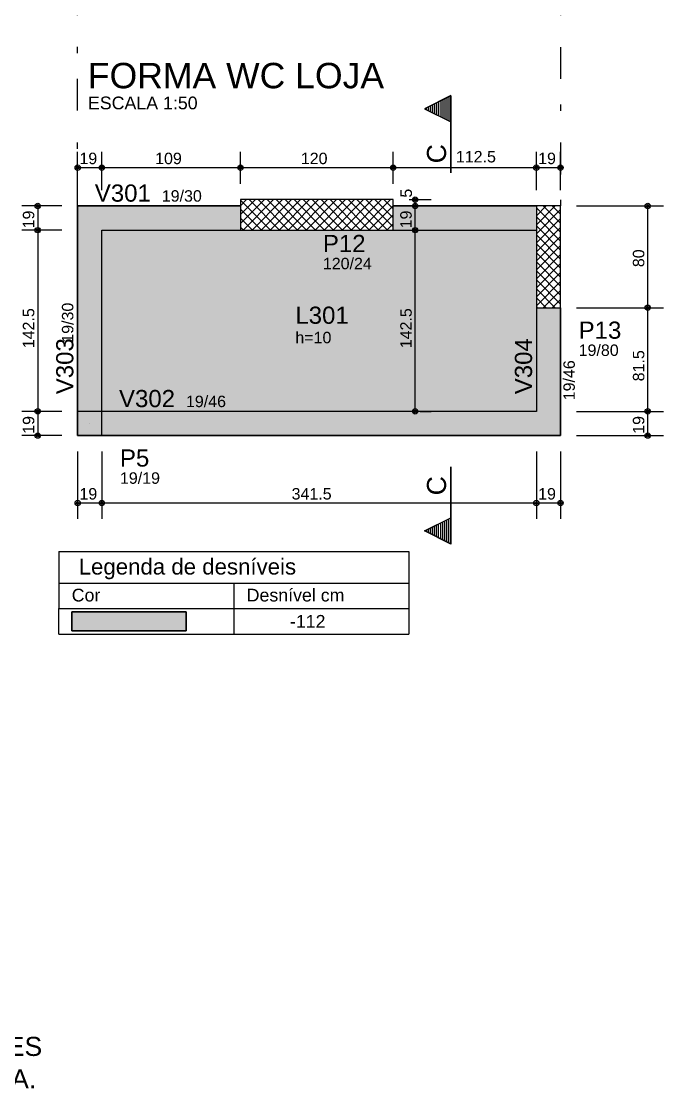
# Model space of a CAD drawing. Extents: x 0 to 119, y 0 to 84.
# Drawn here: x 34.27 to 44.37, y 17.05 to 33.82 of the extents above; entities that cross this region are included whole.
import ezdxf

# ---------------------------------------------------------------- set-up
doc = ezdxf.new("R2010")
doc.units = 0
doc.header["$MEASUREMENT"] = 0
doc.linetypes.add('ESTILO_TQS_0003', pattern=[1.5, 0.5, -0.4, 0.1, -0.5])
for name, color, linetype in [('1', 3, 'CONTINUOUS'), ('15', 12, 'CONTINUOUS'), ('23', 100, 'CONTINUOUS'), ('24', 7, 'CONTINUOUS'), ('27', 250, 'CONTINUOUS'), ('3', 7, 'CONTINUOUS'), ('32', 250, 'CONTINUOUS'), ('36', 7, 'CONTINUOUS'), ('37', 7, 'CONTINUOUS'), ('38', 7, 'CONTINUOUS'), ('62', 7, 'CONTINUOUS')]:
    doc.layers.add(name, color=color, linetype=linetype)
doc.styles.add('TQS_ARIAL', font='arial.ttf')

msp = doc.modelspace()

# ---------------------------------------------------------------- linework, layer by layer
at = {"layer": '1', "color": 3, "linetype": 'Continuous'}
for p, q in [((38.91555, 30.78276), (38.91555, 30.78276)), ((42.55555, 30.12276), (42.55555, 30.12276)), ((35.34555, 27.50276), (35.34555, 27.50276))]:
    msp.add_line(p, q, dxfattribs=at)
for points in [[(41.019642, 32.656025), (40.610452, 32.45143), (41.019642, 32.246834), (41.019642, 32.656025)], [(41.019642, 25.610332), (40.610452, 25.814926), (41.019642, 26.019522), (41.019642, 25.610332)]]:
    msp.add_lwpolyline(points, dxfattribs=at)
at = {"layer": '23', "color": 100, "linetype": 'Continuous'}
for points in [[(35.15555, 30.92276), (37.71555, 30.92276), (37.71555, 30.54276), (40.11555, 30.54276), (40.11555, 30.92276), (42.36555, 30.92276), (42.36555, 30.54276), (42.36555, 29.32276), (42.74555, 29.32276), (42.74555, 27.31276), (35.15555, 27.31276), (35.15555, 30.92276)], [(35.062263, 24.542477), (36.862263, 24.542477), (36.862263, 24.242477), (35.062263, 24.242477), (35.062263, 24.542477)]]:
    msp.add_lwpolyline(points, dxfattribs=at)
for points in [[(35.15555, 27.31276), (35.15555, 30.92276), (37.71555, 30.92276)], [(35.15555, 27.31276), (37.71555, 30.92276), (37.71555, 30.54276)], [(42.36555, 30.92276), (42.36555, 29.32276), (40.11555, 30.54276)], [(42.36555, 30.92276), (40.11555, 30.54276), (40.11555, 30.92276)], [(42.36555, 30.92276), (42.36555, 30.54276), (42.36555, 29.32276)], [(42.74555, 27.31276), (35.15555, 27.31276), (37.71555, 30.54276)], [(42.74555, 27.31276), (37.71555, 30.54276), (40.11555, 30.54276)], [(42.74555, 27.31276), (40.11555, 30.54276), (42.36555, 29.32276)], [(42.74555, 27.31276), (42.36555, 29.32276), (42.74555, 29.32276)], [(35.062263, 24.542477), (36.862263, 24.542477), (36.862263, 24.242477)], [(35.062263, 24.542477), (36.862263, 24.242477), (35.062263, 24.242477)], [(35.062263, 24.542477), (35.062263, 24.242477), (35.062263, 24.542477)]]:
    msp.add_solid(points, dxfattribs=at)
at = {"layer": '24', "color": 7, "linetype": 'Continuous'}
for p, q in [((41.021381, 32.658846), (40.606549, 32.45143)), ((41.019643, 32.656025), (40.610451, 32.45143)), ((40.82992, 32.561161), (40.82992, 32.341697)), ((40.86183, 32.577116), (40.86183, 32.325742)), ((40.893741, 32.593073), (40.893741, 32.309787)), ((40.925651, 32.609028), (40.925651, 32.293831)), ((40.957561, 32.624983), (40.957561, 32.277876)), ((40.989471, 32.640939), (40.989471, 32.26192)), ((41.019642, 32.656025), (41.019642, 31.442891)), ((41.021381, 31.442891), (41.021381, 32.658846)), ((40.606549, 32.45143), (41.019643, 32.244883)), ((40.610452, 32.45143), (41.019642, 32.246834)), ((40.638459, 32.465434), (40.638459, 32.437427)), ((40.670369, 32.481389), (40.670369, 32.421472)), ((40.70228, 32.497344), (40.70228, 32.405517)), ((40.73419, 32.513298), (40.73419, 32.389562)), ((40.7661, 32.529252), (40.7661, 32.373607)), ((40.798199, 32.545303), (40.798012, 32.357651)), ((41.019642, 25.610331), (41.019642, 26.823465)), ((41.021381, 26.823465), (41.021381, 25.60751)), ((40.606549, 25.814926), (41.019643, 26.021473)), ((40.610452, 25.814926), (41.019642, 26.019522)), ((40.670369, 25.784968), (40.670369, 25.844884)), ((40.70228, 25.769013), (40.70228, 25.860839)), ((40.73419, 25.753058), (40.73419, 25.876794)), ((40.7661, 25.737104), (40.7661, 25.892749)), ((40.798199, 25.721054), (40.798012, 25.908705)), ((40.82992, 25.705195), (40.82992, 25.924659)), ((40.86183, 25.68924), (40.86183, 25.940614)), ((40.893741, 25.673284), (40.893741, 25.95657)), ((40.925651, 25.657329), (40.925651, 25.972525)), ((40.957561, 25.641373), (40.957561, 25.988481)), ((40.989471, 25.625417), (40.989471, 26.004436)), ((41.021381, 25.60751), (40.606549, 25.814926)), ((41.019643, 25.610331), (40.610451, 25.814926)), ((40.638459, 25.800923), (40.638459, 25.82893))]:
    msp.add_line(p, q, dxfattribs=at)
at = {"layer": '27', "color": 250, "linetype": 'Continuous'}
for p, q in [((37.71555, 30.644482), (38.093828, 31.02276)), ((37.71555, 30.785904), (37.952406, 31.02276)), ((37.71555, 30.927325), (37.810985, 31.02276)), ((37.71555, 31.015229), (38.188019, 30.54276)), ((37.71555, 30.873808), (38.046598, 30.54276)), ((37.755249, 30.54276), (38.235249, 31.02276)), ((37.849441, 31.02276), (38.329441, 30.54276)), ((37.89667, 30.54276), (38.37667, 31.02276)), ((37.990862, 31.02276), (38.470862, 30.54276)), ((38.038092, 30.54276), (38.518092, 31.02276)), ((38.132283, 31.02276), (38.612283, 30.54276)), ((38.179513, 30.54276), (38.659513, 31.02276)), ((38.273705, 31.02276), (38.753705, 30.54276)), ((38.320934, 30.54276), (38.800934, 31.02276)), ((38.415126, 31.02276), (38.895126, 30.54276)), ((38.462356, 30.54276), (38.942356, 31.02276)), ((38.556548, 31.02276), (39.036548, 30.54276)), ((38.603777, 30.54276), (39.083777, 31.02276)), ((38.697969, 31.02276), (39.177969, 30.54276)), ((38.745198, 30.54276), (39.225198, 31.02276)), ((38.83939, 31.02276), (39.31939, 30.54276)), ((38.88662, 30.54276), (39.36662, 31.02276)), ((38.980812, 31.02276), (39.460812, 30.54276)), ((39.028041, 30.54276), (39.508041, 31.02276)), ((39.122233, 31.02276), (39.602233, 30.54276)), ((39.169462, 30.54276), (39.649462, 31.02276)), ((39.263654, 31.02276), (39.743654, 30.54276)), ((39.310884, 30.54276), (39.790884, 31.02276)), ((39.405076, 31.02276), (39.885076, 30.54276)), ((39.452305, 30.54276), (39.932305, 31.02276)), ((39.546497, 31.02276), (40.026497, 30.54276)), ((39.593727, 30.54276), (40.073727, 31.02276)), ((39.687918, 31.02276), (40.11555, 30.595128)), ((39.735148, 30.54276), (40.11555, 30.923162)), ((39.82934, 31.02276), (40.11555, 30.736549)), ((39.970761, 31.02276), (40.11555, 30.877971)), ((40.112182, 31.02276), (40.11555, 31.019392)), ((42.36555, 30.627577), (42.660732, 30.92276)), ((42.36555, 30.768999), (42.519311, 30.92276)), ((42.36555, 30.91042), (42.37789, 30.92276)), ((42.36555, 30.890713), (42.74555, 30.510713)), ((42.474924, 30.92276), (42.74555, 30.652134)), ((42.616346, 30.92276), (42.74555, 30.793555)), ((37.71555, 30.732386), (37.905177, 30.54276)), ((39.876569, 30.54276), (40.11555, 30.78174)), ((42.36555, 30.486156), (42.74555, 30.866156)), ((42.36555, 30.749291), (42.74555, 30.369291)), ((42.36555, 30.344735), (42.74555, 30.724735)), ((37.71555, 30.590965), (37.763755, 30.54276)), ((40.017991, 30.54276), (40.11555, 30.640319)), ((42.36555, 30.60787), (42.74555, 30.22787)), ((42.36555, 30.203313), (42.74555, 30.583313)), ((42.36555, 30.466448), (42.74555, 30.086448)), ((42.36555, 30.061892), (42.74555, 30.441892)), ((42.36555, 30.325027), (42.74555, 29.945027)), ((42.36555, 29.920471), (42.74555, 30.300471)), ((42.36555, 30.183606), (42.74555, 29.803606)), ((42.36555, 29.779049), (42.74555, 30.159049)), ((42.36555, 30.042184), (42.74555, 29.662184)), ((42.36555, 29.637628), (42.74555, 30.017628)), ((42.36555, 29.900763), (42.74555, 29.520763)), ((42.36555, 29.496207), (42.74555, 29.876207)), ((42.36555, 29.759342), (42.74555, 29.379342)), ((42.36555, 29.354785), (42.74555, 29.734785)), ((42.36555, 29.61792), (42.660711, 29.32276)), ((42.474946, 29.32276), (42.74555, 29.593364)), ((42.36555, 29.476499), (42.519289, 29.32276)), ((42.616367, 29.32276), (42.74555, 29.451943)), ((42.36555, 29.335078), (42.377868, 29.32276))]:
    msp.add_line(p, q, dxfattribs=at)
at = {"layer": '3', "color": 7, "linetype": 'ESTILO_TQS_0003'}
for p, q in [((42.74555, 45.41988), (42.74555, 30.92276)), ((35.15555, 30.92276), (35.15555, 44.77988))]:
    msp.add_line(p, q, dxfattribs=at)
at = {"layer": '3', "color": 7, "linetype": 'Continuous'}
for p, q in [((34.862263, 25.492477), (34.862263, 24.592477)), ((34.862263, 25.492477), (40.362263, 25.492477)), ((40.362263, 25.492477), (40.362263, 24.992477)), ((34.862263, 24.992477), (40.362263, 24.992477)), ((37.612263, 24.992477), (37.612263, 24.592477)), ((40.362263, 24.992477), (40.362263, 24.592477)), ((34.862263, 24.592477), (40.362263, 24.592477)), ((34.862263, 24.192477), (34.862263, 24.592477)), ((37.612263, 24.592477), (37.612263, 24.192477)), ((40.362263, 24.592477), (40.362263, 24.192477)), ((34.862263, 24.192477), (40.362263, 24.192477)), ((37.612263, 24.192477), (37.612263, 24.192477))]:
    msp.add_line(p, q, dxfattribs=at)
for points in [[(35.15555, 30.92276), (35.15555, 27.69276)], [(37.71555, 30.92276), (35.15555, 30.92276)], [(42.36555, 30.92276), (40.11555, 30.92276)], [(35.53555, 27.69276), (35.53555, 30.54276)], [(35.53555, 30.54276), (37.71555, 30.54276)], [(40.11555, 30.54276), (42.36555, 30.54276)], [(42.36555, 29.32276), (42.36555, 27.69276)], [(42.74555, 27.31276), (42.74555, 29.32276)], [(42.36555, 27.69276), (35.53555, 27.69276)], [(35.53555, 27.31276), (42.74555, 27.31276)], [(35.062263, 24.242477), (36.862263, 24.242477), (36.862263, 24.542477), (35.062263, 24.542477), (35.062263, 24.242477)]]:
    msp.add_lwpolyline(points, dxfattribs=at)
at = {"layer": '32', "color": 250, "linetype": 'Continuous'}
for p, q in [((35.15555, 31.17276), (35.15555, 31.775942)), ((35.53555, 31.17276), (35.53555, 31.775942)), ((35.53555, 31.17276), (35.53555, 31.775942)), ((37.71555, 31.27276), (37.71555, 31.775942)), ((37.71555, 31.27276), (37.71555, 31.775942)), ((40.11555, 31.27276), (40.11555, 31.775942)), ((40.11555, 31.27276), (40.11555, 31.775942)), ((42.36555, 31.17276), (42.36555, 31.775942)), ((42.36555, 31.17276), (42.36555, 31.775942)), ((42.74555, 31.17276), (42.74555, 31.775942)), ((35.15555, 31.525942), (35.53555, 31.525942)), ((35.53555, 31.525942), (37.71555, 31.525942)), ((37.71555, 31.525942), (40.11555, 31.525942)), ((40.11555, 31.525942), (42.36555, 31.525942)), ((42.36555, 31.525942), (42.74555, 31.525942)), ((34.90555, 30.92276), (34.277784, 30.92276)), ((34.527784, 30.92276), (34.527784, 30.54276)), ((35.15555, 30.92276), (35.15555, 30.92276)), ((35.15555, 30.92276), (35.15555, 30.92276)), ((35.53555, 30.92276), (35.53555, 30.92276)), ((35.53555, 30.92276), (35.53555, 30.92276)), ((37.71555, 31.02276), (37.71555, 31.02276)), ((37.71555, 31.02276), (37.71555, 31.02276)), ((40.11555, 31.02276), (40.11555, 31.02276)), ((40.11555, 31.02276), (40.11555, 31.02276)), ((40.11555, 31.02276), (40.11555, 31.02276)), ((40.338577, 30.92276), (40.210538, 30.92276)), ((40.338577, 30.92276), (40.210538, 30.92276)), ((40.36555, 31.02276), (40.710538, 31.02276)), ((40.460538, 30.92276), (40.460538, 31.02276)), ((40.460538, 30.54276), (40.460538, 30.92276)), ((40.588577, 30.92276), (40.588577, 30.92276)), ((40.588577, 30.92276), (40.588577, 30.92276)), ((42.36555, 30.92276), (42.36555, 30.92276)), ((42.36555, 30.92276), (42.36555, 30.92276)), ((42.74555, 30.92276), (42.74555, 30.92276)), ((42.74555, 30.92276), (42.74555, 30.92276)), ((42.99555, 30.92276), (44.366645, 30.92276)), ((44.116645, 29.32276), (44.116645, 30.92276)), ((34.90555, 30.54276), (34.277784, 30.54276)), ((34.90555, 30.54276), (34.277784, 30.54276)), ((34.527784, 30.54276), (34.527784, 27.69276)), ((35.15555, 30.54276), (35.15555, 30.54276)), ((35.15555, 30.54276), (35.15555, 30.54276)), ((40.11555, 30.54276), (40.11555, 30.54276)), ((40.11555, 30.54276), (40.11555, 30.54276)), ((40.36555, 30.54276), (40.710538, 30.54276)), ((40.36555, 30.54276), (40.710538, 30.54276)), ((40.460538, 27.69276), (40.460538, 30.54276)), ((42.74555, 29.32276), (42.74555, 29.32276)), ((42.74555, 29.32276), (42.74555, 29.32276)), ((42.99555, 29.32276), (44.366645, 29.32276)), ((42.99555, 29.32276), (44.366645, 29.32276)), ((44.116645, 27.69276), (44.116645, 29.32276)), ((34.90555, 27.69276), (34.277784, 27.69276)), ((34.90555, 27.69276), (34.277784, 27.69276)), ((34.527784, 27.69276), (34.527784, 27.31276)), ((35.15555, 27.69276), (35.15555, 27.69276)), ((35.15555, 27.69276), (35.15555, 27.69276)), ((40.288622, 27.69276), (40.288622, 27.69276)), ((40.538622, 27.69276), (40.710538, 27.69276)), ((42.74555, 27.69276), (42.74555, 27.69276)), ((42.74555, 27.69276), (42.74555, 27.69276)), ((42.99555, 27.69276), (44.366645, 27.69276)), ((42.99555, 27.69276), (44.366645, 27.69276)), ((44.116645, 27.31276), (44.116645, 27.69276)), ((34.90555, 27.31276), (34.277784, 27.31276)), ((35.15555, 27.31276), (35.15555, 27.31276)), ((35.15555, 27.31276), (35.15555, 27.31276)), ((35.53555, 27.31276), (35.53555, 27.31276)), ((35.53555, 27.31276), (35.53555, 27.31276)), ((42.36555, 27.31276), (42.36555, 27.31276)), ((42.36555, 27.31276), (42.36555, 27.31276)), ((42.74555, 27.31276), (42.74555, 27.31276)), ((42.74555, 27.31276), (42.74555, 27.31276)), ((42.99555, 27.31276), (44.366645, 27.31276)), ((35.15555, 27.06276), (35.15555, 26.00366)), ((35.53555, 27.06276), (35.53555, 26.00366)), ((35.53555, 27.06276), (35.53555, 26.00366)), ((42.36555, 27.06276), (42.36555, 26.00366)), ((42.36555, 27.06276), (42.36555, 26.00366)), ((42.74555, 27.06276), (42.74555, 26.00366)), ((35.15555, 26.25366), (35.53555, 26.25366)), ((35.53555, 26.25366), (42.36555, 26.25366)), ((42.36555, 26.25366), (42.74555, 26.25366))]:
    msp.add_line(p, q, dxfattribs=at)
for centre, radius in [((35.15555, 31.525942), 0.041625), ((35.15555, 31.525942), 0.02075), ((35.53555, 31.525942), 0.041625), ((35.53555, 31.525942), 0.041625), ((35.53555, 31.525942), 0.02075), ((35.53555, 31.525942), 0.02075), ((37.71555, 31.525942), 0.041625), ((37.71555, 31.525942), 0.041625), ((37.71555, 31.525942), 0.02075), ((37.71555, 31.525942), 0.02075), ((40.11555, 31.525942), 0.041625), ((40.11555, 31.525942), 0.041625), ((40.11555, 31.525942), 0.02075), ((40.11555, 31.525942), 0.02075), ((42.36555, 31.525942), 0.041625), ((42.36555, 31.525942), 0.041625), ((42.36555, 31.525942), 0.02075), ((42.36555, 31.525942), 0.02075), ((42.74555, 31.525942), 0.041625), ((42.74555, 31.525942), 0.02075), ((40.460538, 31.02276), 0.041625), ((40.460538, 31.02276), 0.02075), ((34.527784, 30.92276), 0.041625), ((34.527784, 30.92276), 0.02075), ((40.460538, 30.92276), 0.041625), ((40.460538, 30.92276), 0.041625), ((40.460538, 30.92276), 0.02075), ((40.460538, 30.92276), 0.02075), ((44.116645, 30.92276), 0.041625), ((44.116645, 30.92276), 0.02075), ((34.527784, 30.54276), 0.041625), ((34.527784, 30.54276), 0.041625), ((34.527784, 30.54276), 0.02075), ((34.527784, 30.54276), 0.02075), ((40.460538, 30.54276), 0.041625), ((40.460538, 30.54276), 0.041625), ((40.460538, 30.54276), 0.02075), ((40.460538, 30.54276), 0.02075), ((44.116645, 29.32276), 0.041625), ((44.116645, 29.32276), 0.041625), ((44.116645, 29.32276), 0.02075), ((44.116645, 29.32276), 0.02075), ((34.527784, 27.69276), 0.041625), ((34.527784, 27.69276), 0.041625), ((34.527784, 27.69276), 0.02075), ((34.527784, 27.69276), 0.02075), ((40.460538, 27.69276), 0.041625), ((40.460538, 27.69276), 0.02075), ((44.116645, 27.69276), 0.041625), ((44.116645, 27.69276), 0.041625), ((44.116645, 27.69276), 0.02075), ((44.116645, 27.69276), 0.02075), ((34.527784, 27.31276), 0.041625), ((44.116645, 27.31276), 0.041625), ((34.527784, 27.31276), 0.02075), ((44.116645, 27.31276), 0.02075), ((35.15555, 26.25366), 0.041625), ((35.15555, 26.25366), 0.02075), ((35.53555, 26.25366), 0.041625), ((35.53555, 26.25366), 0.041625), ((35.53555, 26.25366), 0.02075), ((35.53555, 26.25366), 0.02075), ((42.36555, 26.25366), 0.041625), ((42.36555, 26.25366), 0.041625), ((42.36555, 26.25366), 0.02075), ((42.36555, 26.25366), 0.02075), ((42.74555, 26.25366), 0.041625), ((42.74555, 26.25366), 0.02075)]:
    msp.add_circle(centre, radius, dxfattribs=at)
at = {"layer": '62', "linetype": 'Continuous'}
for points in [[(37.71555, 30.54276), (40.11555, 30.54276), (40.11555, 31.02276), (37.71555, 31.02276), (37.71555, 30.54276)], [(42.36555, 29.32276), (42.74555, 29.32276), (42.74555, 30.92276), (42.36555, 30.92276), (42.36555, 29.32276)], [(35.15555, 27.31276), (35.53555, 27.31276), (35.53555, 27.69276), (35.15555, 27.69276), (35.15555, 27.31276)]]:
    msp.add_lwpolyline(points, dxfattribs=at)

# ---------------------------------------------------------------- texts
at = {"layer": '15', "color": 12, "linetype": 'Continuous', "style": 'TQS_ARIAL'}
for s, height, p in [('FORMA WC LOJA', 0.4, (35.316001, 32.772322)), ('ESCALA 1:50', 0.2, (35.317551, 32.44217)), ('NOTA: FUROS EM VIGAS COM DIMENSÕES INFERIORES OU IGUAIS A 8 CM E FUROS EM LAJES ', 0.3, (15.27299, 17.560549)), ('COM DIMENSÕES INFERIORES OU IGUAIS A 20 CM NÃO SERÃO REPRESENTADOS NA FORMA.', 0.3, (15.27299, 17.050549))]:
    msp.add_text(s, height=height, dxfattribs=at).set_placement(p)
at = {"layer": '24', "color": 7, "linetype": 'Continuous', "style": 'TQS_ARIAL'}
for p in [(40.946381, 31.592891), (40.946381, 26.373465)]:
    msp.add_text('C', height=0.3, rotation=90, dxfattribs=at).set_placement(p)
at = {"layer": '3', "color": 7, "linetype": 'Continuous', "style": 'TQS_ARIAL'}
for s, height, p in [('Legenda de desníveis', 0.25, (35.171773, 25.128416)), ('Cor', 0.2, (35.062263, 24.704977)), ('Desnível cm', 0.2, (37.812263, 24.704977)), ('    -112', 0.2, (38.181442, 24.292477))]:
    msp.add_text(s, height=height, dxfattribs=at).set_placement(p)
at = {"layer": '32', "color": 250, "linetype": 'Continuous', "style": 'TQS_ARIAL'}
for s, p in [('19', (35.18355, 31.579942)), ('109', (36.37355, 31.579942)), ('120', (38.66355, 31.579942)), ('112.5', (41.101051, 31.607339)), ('19', (42.39355, 31.579942)), ('19', (35.18355, 26.30766)), ('341.5', (38.51855, 26.30766)), ('19', (42.39355, 26.30766))]:
    msp.add_text(s, height=0.18, dxfattribs=at).set_placement(p)
for s, p in [('5', (40.409867, 31.053563)), ('19', (34.473784, 30.57076)), ('19', (40.406538, 30.57076)), ('80', (44.062645, 29.96076)), ('142.5', (34.473784, 28.68576)), ('142.5', (40.406538, 28.68576)), ('81.5', (44.062645, 28.16576)), ('19', (34.473784, 27.34076)), ('19', (44.062645, 27.34076))]:
    msp.add_text(s, height=0.18, rotation=90, dxfattribs=at).set_placement(p)
at = {"layer": '36', "color": 7, "linetype": 'Continuous', "style": 'TQS_ARIAL'}
for s, height, p in [('P12', 0.27, (39.010108, 30.197588)), ('120/24', 0.18, (39.010108, 29.927588)), ('P13', 0.27, (43.03055, 28.83526)), ('19/80', 0.18, (43.03055, 28.56526)), ('P5', 0.27, (35.82055, 26.82526)), ('19/19', 0.18, (35.82055, 26.55526))]:
    msp.add_text(s, height=height, dxfattribs=at).set_placement(p)
at = {"layer": '37', "color": 7, "linetype": 'Continuous', "style": 'TQS_ARIAL'}
for s, height, p in [('V301', 0.27, (35.42555, 30.99026)), ('19/30', 0.18, (36.478217, 30.99026)), ('V302', 0.27, (35.80555, 27.76026)), ('19/46', 0.18, (36.858217, 27.76026))]:
    msp.add_text(s, height=height, dxfattribs=at).set_placement(p)
for s, height, p in [('19/30', 0.18, (35.08805, 28.77276)), ('V303', 0.27, (35.08805, 27.96276)), ('V304', 0.27, (42.29805, 27.96276)), ('19/46', 0.18, (42.97055, 27.86776))]:
    msp.add_text(s, height=height, rotation=90, dxfattribs=at).set_placement(p)
at = {"layer": '38', "color": 7, "linetype": 'Continuous', "style": 'TQS_ARIAL'}
for s, height, p in [('L301', 0.27, (38.577897, 29.070285)), ('h=10', 0.18, (38.577897, 28.764285))]:
    msp.add_text(s, height=height, dxfattribs=at).set_placement(p)

doc.saveas('drawing.dxf')
